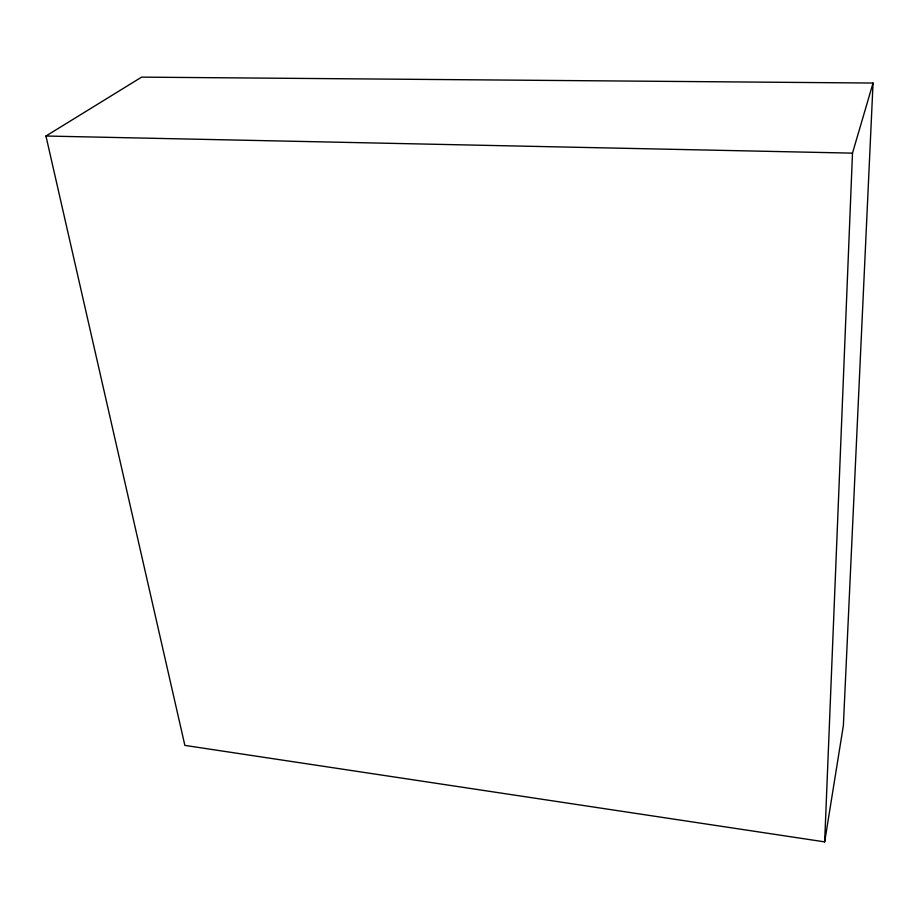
<?xml version="1.0" encoding="UTF-8"?>
<svg xmlns="http://www.w3.org/2000/svg" width="919" height="919" viewBox="0 0 919 919"><rect width="100%" height="100%" fill="white"/><g stroke="black" fill="none" stroke-linecap="round" stroke-linejoin="round"><path stroke-width="1.38" d="M824.665 841.873L852.487 153.14L873.05 83.043L141.629 77.127L45.95 136.023L184.868 745.401L824.665 841.873L843.366 725.631L873.05 83.043M45.95 136.023L852.487 153.14"/></g></svg>
